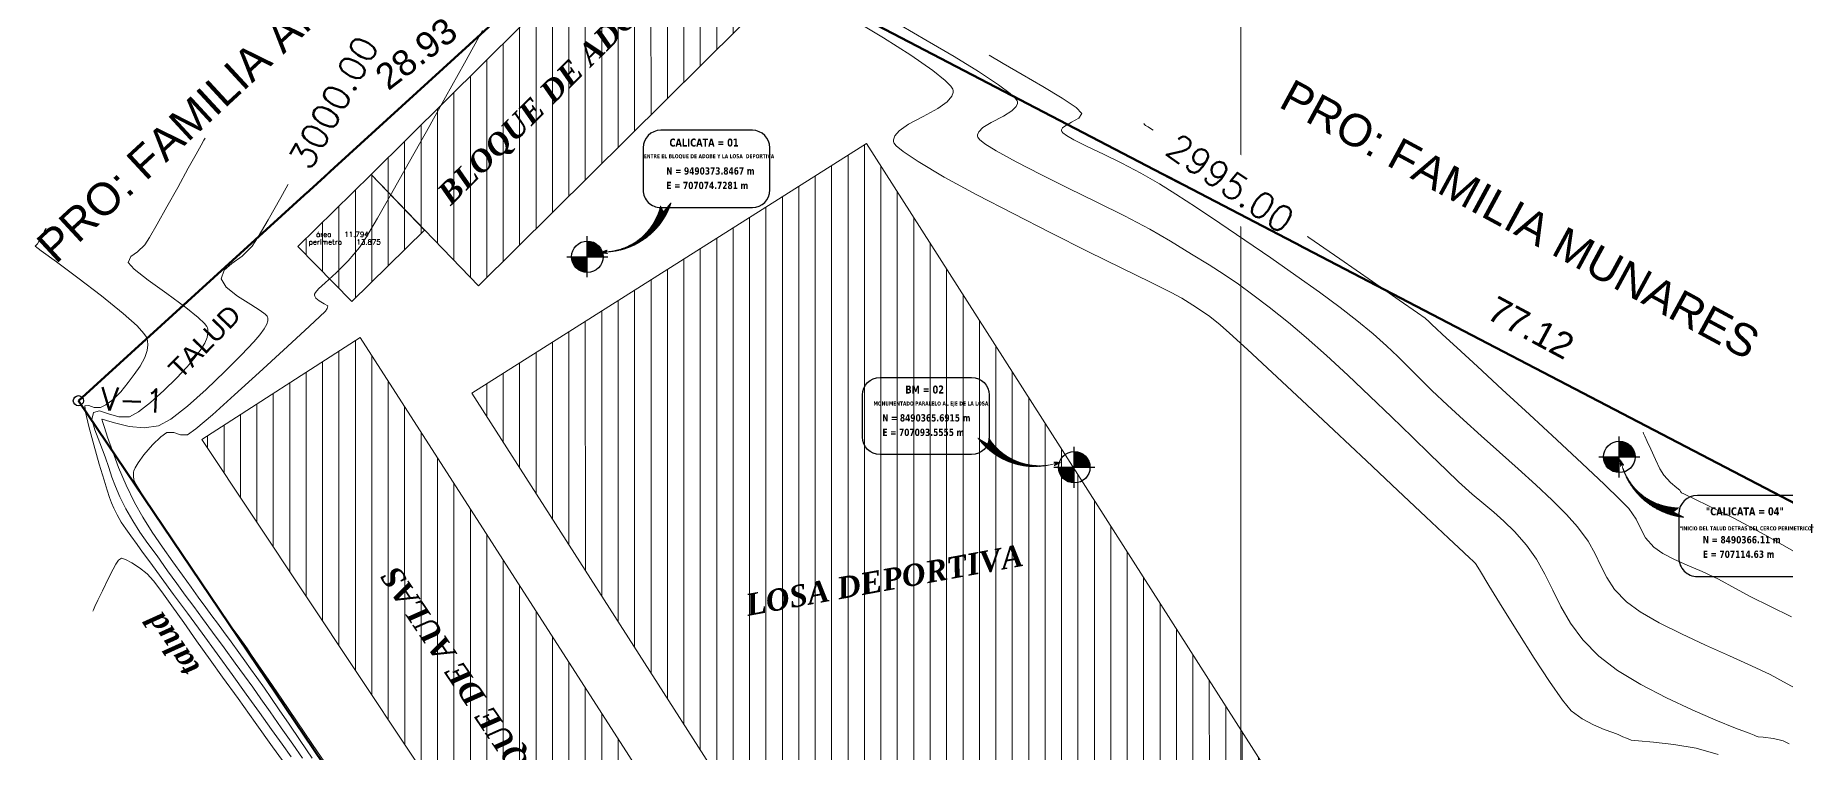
# Model space of a CAD drawing. Header units: metres. Extents: x 699753 to 708012, y 8489657 to 8490746.
# Drawn here: x 699856.3 to 699991.7, y 8490311.5 to 8490367 of the extents above; entities that cross this region are included whole.
import ezdxf
from ezdxf.enums import TextEntityAlignment as Align

# ---------------------------------------------------------------- set-up
doc = ezdxf.new("R2010")
doc.units = ezdxf.units.M
for name, color, linetype, lineweight in [('auxiliar', 1, 'Continuous', 9), ('BLOQUES', 7, 'Continuous', 60), ('COTAS', 40, 'Continuous', 5), ('detalles', 84, 'Continuous', 25), ('V-INTEREG', 5, 'Continuous', 5)]:
    doc.layers.add(name, color=color, linetype=linetype, lineweight=lineweight)
for name, color, linetype in [('C-ANNO-MATC-TEXT', 150, 'Continuous'), ('C-PROP-BRNG', 92, 'Continuous'), ('C-ROAD-TEXT', 11, 'Continuous'), ('C-SSWR-PIPE-PATT', 7, 'Continuous'), ('C-STRM-STRC', 170, 'Continuous'), ('C-TOPO', 7, 'Continuous'), ('C-TOPO-MAJR', 9, 'Continuous'), ('V-SITE-VEGE', 80, 'Continuous')]:
    doc.layers.add(name, color=color, linetype=linetype)
doc.styles.add('COTAS', font='arial.ttf')
doc.styles.add('MtXpl_Palatino_Linot', font='')
doc.styles.add('MtXpl_Verdana', font='')
doc.styles.get("Standard").update_dxf_attribs({"font": 'simplex.shx'})
doc.styles.get('MtXpl_Palatino_Linot').set_extended_font_data('Palatino Linotype', italic=True, bold=True)
doc.styles.get('MtXpl_Verdana').set_extended_font_data('Verdana', bold=True)
pattern_1 = [(90, (-714247.4502564293, -8490013.274709577), (-1.27, 0), [])]

# ---------------------------------------------------------------- blocks, each defined once
blk = doc.blocks.new('bm')
for p, q in [((0, -0.1299999999999954), (0, 0.1299999999999954)), ((-0.1299999999999954, 0), (0.1299999999999954, 0))]:
    blk.add_line(p, q)
at = {"const_width": 0.0999999999999544}
for points in [[(-0.0499999999999794, 0, 0.414213562373095), (-1.8e-15, -0.0499999999999776, 1)], [(0.0499999999999759, 0, 0.414213562373095), (-1.8e-15, 0.0499999999999776, 1)]]:
    blk.add_lwpolyline(points, format="xyb", dxfattribs=at)
blk.add_circle((0, 0), 0.1)

msp = doc.modelspace()

# ---------------------------------------------------------------- hatches: boundary and pattern name
at = {"layer": 'BLOQUES', "lineweight": 0}
h = msp.add_hatch(dxfattribs=at)
h.set_pattern_fill('ANSI31', color=256, scale=0.4, angle=45)
h.set_pattern_definition(pattern_1)
h.paths.add_polyline_path([(699912.5845028776, 8490295.022747146), (699904.5347993168, 8490289.466276268), (699900.4775956954, 8490295.570054116), (699897.2809968161, 8490293.363537012), (699869.1620871219, 8490335.666461421), (699881.3977690319, 8490343.553920345)])
h.paths.add_polyline_path([(699911.0539763003, 8490321.438536825), (699933.5441702524, 8490325.534774138), (699933.0687457066, 8490328.145069739), (699910.5785517545, 8490324.048832422)], flags=24)
h.paths.add_polyline_path([(699898.6382640855, 8490306.653899198), (699884.8851407479, 8490327.140000256), (699882.056715337, 8490325.241167312), (699895.8098386746, 8490304.755066255)], flags=24)
at = {"layer": 'V-INTEREG', "lineweight": 0}
h = msp.add_hatch(dxfattribs=at)
h.set_pattern_fill('ANSI31', color=8, scale=0.05438232421874997, angle=-193.6889750120154, style=0)
h.set_pattern_definition([(211.3110249879845, (699901.8247301354, 8490342.58997477), (0.003532699704227139, -0.005807752478661421), [])])
edge = h.paths.add_edge_path()
edge.add_line((699905.446886937, 8490353.974566927), (699904.8600766492, 8490353.267089816))
edge.add_line((699904.8600766481, 8490353.267089816), (699904.6472132885, 8490353.725592682))
edge.add_arc((699900.1444946126, 8490354.79003041), 4.626824305750205, 273.12698591158806, 346.69951630922736, ccw=False)
edge.add_arc((699900.2040193462, 8490355.679988587), 5.513267962909486, 272.0047224712358, 341.981115036018)
h.paths.add_polyline_path([(699900.50939824, 8490350.318986842), (699900.3968837628, 8490350.170095036), (699900.5549117298, 8490350.042506093), (699900.0044042234, 8490350.114214355)])
h = msp.add_hatch(dxfattribs=at)
h.set_pattern_fill('ANSI31', color=8, scale=0.05438232421874997, angle=-212.683187172237, style=0)
h.set_pattern_definition([(192.3168128277628, (699936.9489181797, 8490326.172962448), (0.001450084829632572, -0.00664132592488231), [])])
edge = h.paths.add_edge_path()
edge.add_line((699929.1809681292, 8490335.75876723), (699929.9660918956, 8490335.280801909))
edge.add_line((699929.9660918965, 8490335.280801913), (699930.0181350181, 8490335.783621168))
edge.add_arc((699933.9292418725, 8490338.255613545), 4.626824305750206, 212.2946958509943, 285.8672262486335)
edge.add_arc((699933.5833011373, 8490339.077741126), 5.513267962909487, 217.0130971242036, 286.98948968898577, ccw=False)
h.paths.add_polyline_path([(699935.0394090667, 8490333.90924563), (699935.1942575044, 8490333.80508115), (699935.08636064, 8490333.633005457), (699935.5835547383, 8490333.87998444)])
h = msp.add_hatch(dxfattribs=at)
h.set_pattern_fill('ANSI31', color=8, scale=0.05438232421874997, angle=-73.51655647217491, style=0)
h.set_pattern_definition([(331.4834435278249, (699988.1412067524, 8490345.351704815), (0.003245351445939839, 0.005973077100287638), [])])
edge = h.paths.add_edge_path()
edge.add_line((699983.7803293093, 8490329.642108062), (699982.961770319, 8490330.06023646))
edge.add_line((699982.9617703165, 8490330.06023646), (699983.3627141711, 8490330.368099602))
edge.add_arc((699983.4180455058, 8490334.994593048), 4.626824305750205, 195.7422636452054, 269.3147940428447, ccw=False)
edge.add_arc((699984.2995192184, 8490335.130875273), 5.513267962909486, 194.6200002048532, 264.5963927696354)
h.paths.add_polyline_path([(699979.1346355824, 8490333.662007341), (699978.9647646899, 8490333.739287069), (699978.874769777, 8490333.55720826), (699978.8245141561, 8490334.110087058)])

# ---------------------------------------------------------------- linework, layer by layer
at = {"layer": 'BLOQUES', "lineweight": 0, "flags": 128}
for points in [[(699910.772060722, 8490367.589116527), (699890.5691065992, 8490347.543574626), (699882.2491116727, 8490356.154048042), (699902.4520657955, 8490376.199589944)], [(699890.0575124751, 8490339.248363065), (699922.3938461168, 8490288.680408997), (699951.879260132, 8490309.478329195), (699920.5719663071, 8490358.5732588)], [(699886.3912529313, 8490351.867290957), (699880.7662102896, 8490346.336745089), (699876.5871534277, 8490350.587206727), (699882.2491116711, 8490356.154048042)]]:
    msp.add_lwpolyline(points, close=True, dxfattribs=at)
msp.add_lwpolyline([(699912.5845028776, 8490295.022747146), (699904.5347993168, 8490289.466276268), (699900.4775956954, 8490295.570054116), (699897.2809968161, 8490293.363537012), (699869.1620871219, 8490335.666461421), (699881.3977690319, 8490343.553920345), (699912.5845028776, 8490295.022747146)], dxfattribs=at)
at = {"layer": 'C-ANNO-MATC-TEXT', "lineweight": 9}
msp.add_line((699949.51939919, 8490142.102815414), (699949.5193991897, 8490402.102815414), dxfattribs=at)
at = {"layer": 'C-ROAD-TEXT', "color": 4, "linetype": 'Continuous', "lineweight": -3}
for points, elevation in [([(699903.2952239788, 8490358.226968024), (699903.2952239786, 8490354.96794148, 0.4142135622399479), (699904.6546987484, 8490353.608466715), (699911.7382561874, 8490353.608466715, 0.4142135619266923), (699913.0977309572, 8490354.967941493), (699913.0977309567, 8490358.226968018, 0.4142135622399477), (699911.7382561879, 8490359.586442789), (699904.6546987486, 8490359.586442789, 0.4142135619266921)], -8412.8928), ([(699930.0561773453, 8490339.104952266), (699930.0561773456, 8490335.845925728, -0.4142135622399479), (699928.6967025758, 8490334.486450957), (699921.6131451367, 8490334.486450957, -0.4142135619266923), (699920.253670367, 8490335.845925735), (699920.2536703674, 8490339.104952263, -0.4142135622399477), (699921.6131451363, 8490340.464427035), (699928.6967025755, 8490340.464427035, -0.4142135619266921)], -1217.015999999999), ([(699983.3884219627, 8490329.907899685), (699983.3884219624, 8490326.485921819, 0.4142135622399479), (699984.8158704708, 8490325.058473315), (699992.2536057817, 8490325.058473315, 0.4142135619266923), (699993.6810542898, 8490326.485921832), (699993.6810542896, 8490329.907899678, 0.4142135622399477), (699992.2536057823, 8490331.335348189), (699984.8158704712, 8490331.335348189, 0.4142135619266921)], -426.9110291645608)]:
    msp.add_lwpolyline(points, format="xyb", close=True, dxfattribs=dict(at, elevation=elevation))
at = {"layer": 'C-SSWR-PIPE-PATT'}
msp.add_circle((699859.6200550644, 8490338.659840817), 0.3928692417616403, dxfattribs=at)
msp.add_circle((699859.6200550644, 8490338.659840817), 0.3928692417616403, dxfattribs=at)
at = {"layer": 'C-TOPO', "color": 132, "linetype": 'Continuous', "lineweight": 0, "true_color": 0x00b8b8, "flags": 128}
for points, elevation in [([(699986.4383517796, 8490311.286311937), (699984.7341114675, 8490311.76947443), (699982.9950692599, 8490312.069798255), (699981.4340966713, 8490312.23967108), (699980.264065216, 8490312.331480572), (699979.6978464074, 8490312.397614403), (699979.3356815503, 8490312.535820035), (699979.0527535315, 8490312.658256339), (699978.700924985, 8490312.821962344), (699978.2803111287, 8490312.980296088), (699977.6072615768, 8490313.224639194), (699976.7807800755, 8490313.575041419), (699975.8998703713, 8490314.051552525), (699975.0635362103, 8490314.674222266), (699974.3774931607, 8490315.49239024), (699973.3774476632, 8490316.922526302), (699972.1860655592, 8490318.745139262), (699970.9260126889, 8490320.74073792), (699969.7199548929, 8490322.689831095), (699968.6905580113, 8490324.372927582), (699967.960487885, 8490325.57053619), (699967.6524103548, 8490326.063165734), (699967.4437105657, 8490326.272607064), (699967.2187494753, 8490326.468417043), (699966.7583700375, 8490326.902954748), (699965.5741093751, 8490328.020901313), (699963.8209422828, 8490329.675016409), (699961.6538435564, 8490331.718059694), (699959.2277879914, 8490334.002790844), (699956.6977503836, 8490336.381969525), (699954.2187055278, 8490338.708355399), (699951.9456282206, 8490340.83470813), (699950.0334932565, 8490342.613787392), (699948.6372754314, 8490343.898352852), (699947.9119495411, 8490344.541164173), (699947.1174721244, 8490345.165579977), (699946.4768540849, 8490345.626545416), (699945.8139880592, 8490346.056684164), (699944.9527666849, 8490346.58861992), (699944.1309047042, 8490347.024955427), (699942.5267682135, 8490347.826375378), (699940.320784296, 8490348.915545886), (699937.6933800351, 8490350.215133058), (699934.8249825131, 8490351.647803018), (699931.8960188137, 8490353.136221873), (699929.0869160198, 8490354.603055744), (699926.5781012137, 8490355.97097074), (699924.5500014798, 8490357.162632992), (699923.3948835441, 8490357.937092429), (699922.8617963385, 8490358.387611782), (699922.6867471879, 8490358.616618322), (699922.6576555584, 8490358.707863672), (699922.6578193008, 8490358.858142173), (699922.7502378646, 8490359.146313945), (699923.0855615422, 8490359.552412814), (699923.8059361124, 8490360.058500173), (699924.9444072469, 8490360.663077818), (699926.0865226834, 8490361.273875823), (699926.8150604899, 8490361.793896789), (699927.1595678086, 8490362.21567096), (699927.25956652, 8490362.516781086), (699927.2639576526, 8490362.674275203), (699927.2408675415, 8490362.768977279), (699927.0984271538, 8490363.001519589), (699926.6603113184, 8490363.450453317), (699925.7025201846, 8490364.214292405), (699924.0019647068, 8490365.388338177), (699921.8681309755, 8490366.745907271), (699919.4359786735, 8490368.222623585)], 5996), ([(699890.8583338893, 8490367.297140727), (699889.4684679733, 8490364.782059493), (699888.0078372076, 8490362.143933373), (699886.5405560146, 8490359.503939757), (699885.1307388156, 8490356.983256051), (699883.842500033, 8490354.70305965), (699882.739954088, 8490352.784527948), (699881.8872154021, 8490351.34883835), (699881.3483983973, 8490350.51716826), (699880.4774682902, 8490349.4844794), (699879.5484487762, 8490348.56370758), (699878.7077971128, 8490347.79162701), (699878.1973199107, 8490347.305732505), (699877.9581973896, 8490347.030533561), (699877.8848026657, 8490346.893967142), (699877.8774263646, 8490346.84063637), (699877.8944916829, 8490346.761114368), (699877.9910503848, 8490346.60794955), (699878.2413001483, 8490346.39798008), (699878.6298913498, 8490346.169162756), (699878.8999517023, 8490345.995812373), (699878.8494662299, 8490345.796938071), (699878.727352813, 8490345.596557876), (699878.2743052811, 8490345.163965186), (699877.1193366036, 8490344.084067712), (699875.4878075757, 8490342.571114825), (699873.6050789944, 8490340.839355895), (699871.6965116555, 8490339.103040287), (699869.9874663547, 8490337.576417373), (699868.7033038888, 8490336.473736515), (699868.069385053, 8490336.009247093), (699867.5067436424, 8490336.023083335), (699867.0028458823, 8490336.211214824), (699866.4643174409, 8490336.201757701), (699865.9830265631, 8490335.866191963), (699865.3401141627, 8490335.23952937), (699864.6804771816, 8490334.47383895), (699864.2380966434, 8490333.86337697), (699864.0047718898, 8490333.457845049), (699863.91349571, 8490333.23065042), (699863.8906172443, 8490333.133650752), (699863.8764380965, 8490333.023189781), (699863.8719820307, 8490332.81894567), (699863.9182264482, 8490332.54428603), (699864.0595698106, 8490332.209292127), (699864.3233504667, 8490331.780794682), (699864.6308111838, 8490331.263773354), (699865.0214015938, 8490330.634111704), (699865.7963325492, 8490329.458975608), (699866.825848689, 8490327.925596496), (699867.9801946528, 8490326.221205806), (699869.1296150802, 8490324.533034971), (699870.1443546099, 8490323.048315434), (699870.8946578818, 8490321.95427862), (699871.250769535, 8490321.438155973), (699871.5032552303, 8490321.086540686), (699871.7087576109, 8490320.810960403), (699871.965457074, 8490320.462272784), (699872.2229220773, 8490320.107658235), (699872.431125227, 8490319.818574773), (699872.6888531427, 8490319.452296467), (699872.959583779, 8490319.059453117), (699873.5271091814, 8490318.23197685), (699874.3398487618, 8490317.043997334), (699875.3462219312, 8490315.56964424), (699876.4946481016, 8490313.88304721), (699877.7335466851, 8490312.058335917), (699879.011337092, 8490310.169640018)], 5998), ([(699991.9159905819, 8490312.11685958), (699991.4459696991, 8490312.337690057), (699990.7161392741, 8490312.518644748), (699989.8954800788, 8490312.61721017), (699989.5102753082, 8490312.64495222), (699989.3617659857, 8490312.705764765), (699989.2149171667, 8490312.770673884), (699988.8147452889, 8490312.921375884), (699987.7705852411, 8490313.325676406), (699986.2469830037, 8490313.94453554), (699984.4084845564, 8490314.738913393), (699982.4196358788, 8490315.669770045), (699980.4449829514, 8490316.698065607), (699978.6490717541, 8490317.784760164), (699977.1964482666, 8490318.890813814), (699975.9640310671, 8490320.165360773), (699975.0141558113, 8490321.455862002), (699974.2640093943, 8490322.743361974), (699973.6307787107, 8490324.008905148), (699973.0316506565, 8490325.233535985), (699972.3838121259, 8490326.39829895), (699971.6044500141, 8490327.484238511), (699970.6702088286, 8490328.539159382), (699969.8557418614, 8490329.350949505), (699969.0888850504, 8490330.030882863), (699968.2974743316, 8490330.690233434), (699967.4093456421, 8490331.440275198), (699966.3523349186, 8490332.392282138), (699965.4129425449, 8490333.2874017), (699964.1919239644, 8490334.470766524), (699962.7540041298, 8490335.869547518), (699961.1639079946, 8490337.410915585), (699959.4863605123, 8490339.022041628), (699957.7860866365, 8490340.63009656), (699956.1278113202, 8490342.16225128), (699954.576259517, 8490343.545676699), (699953.1961561803, 8490344.707543721), (699951.7087036084, 8490345.891594054), (699950.4518207485, 8490346.85416828), (699949.3243325694, 8490347.671459725), (699948.225064038, 8490348.419661714), (699947.0528401231, 8490349.174967578), (699945.7064857924, 8490350.013570642), (699944.0848260141, 8490351.011664229), (699942.4745335911, 8490351.934337704), (699940.5259979424, 8490352.95633713), (699938.378977304, 8490354.032849817), (699936.1732299108, 8490355.119063066), (699934.0485139984, 8490356.170164192), (699932.1445878019, 8490357.141340492), (699930.6012095566, 8490357.987779269), (699929.7200190196, 8490358.545005152), (699929.3123002517, 8490358.87791116), (699929.1778178398, 8490359.05398841), (699929.1551298617, 8490359.127193494), (699929.1578359351, 8490359.247605285), (699929.2503253134, 8490359.47673309), (699929.5679514749, 8490359.79674459), (699930.2167421704, 8490360.194789277), (699931.1569964647, 8490360.679676091), (699931.8108475112, 8490361.08635815), (699932.1352208079, 8490361.417886151), (699932.2336139291, 8490361.6570909), (699932.2396935701, 8490361.78326094), (699932.2185022434, 8490361.861675093), (699932.0846058287, 8490362.058793372), (699931.6733805969, 8490362.446630439), (699930.7839004413, 8490363.111795103), (699929.2341482571, 8490364.129794488), (699927.3409789266, 8490365.28844568), (699925.2577574012, 8490366.516371371), (699923.1378486318, 8490367.74219426)], 5994), ([(699992.6643359867, 8490316.267735356), (699991.483253325, 8490316.918303696), (699990.447562625, 8490317.468298173), (699989.0070157187, 8490318.143312467), (699987.2949627204, 8490318.9127857), (699985.4447537431, 8490319.746157), (699983.5897389011, 8490320.61286549), (699981.863268308, 8490321.4823503), (699980.3986920771, 8490322.324050548), (699979.3293603227, 8490323.107405363), (699978.4199895653, 8490324.063567257), (699977.806215847, 8490324.973307746), (699977.3505090835, 8490325.874489618), (699976.9153391897, 8490326.804975646), (699976.363176081, 8490327.802628612), (699975.5564896736, 8490328.905311292), (699974.6887837794, 8490329.860897383), (699973.5938475853, 8490330.95183601), (699972.3294226312, 8490332.141989233), (699970.9532504572, 8490333.39521916), (699969.523072603, 8490334.675387835), (699968.096630609, 8490335.946357364), (699966.7316660151, 8490337.1719898), (699965.4859203616, 8490338.316147232), (699964.291628566, 8490339.45577023), (699963.3147589063, 8490340.422276976), (699962.4635576728, 8490341.27897765), (699961.6462711556, 8490342.08918243), (699960.7711456475, 8490342.916201504), (699959.7464274386, 8490343.82334506), (699958.4803628194, 8490344.87392327), (699957.192952576, 8490345.872900264), (699955.5949930885, 8490347.052161233), (699953.7758056369, 8490348.353131993), (699951.8247115012, 8490349.71723838), (699949.8310319603, 8490351.085906213), (699947.8840882945, 8490352.400561323), (699946.0732017831, 8490353.602629526), (699944.4876937062, 8490354.633536654), (699943.2168853433, 8490355.434708534), (699941.7771197442, 8490356.265168136), (699940.3051926595, 8490357.034153169), (699938.8922317816, 8490357.729936877), (699937.6293648012, 8490358.340792509), (699936.607719411, 8490358.854993297), (699936.0253204518, 8490359.188882058), (699935.7561752597, 8490359.390166515), (699935.6675157055, 8490359.499552699), (699935.6526041651, 8490359.546523312), (699935.6567352862, 8490359.622457372), (699935.7318849716, 8490359.765359862), (699935.9734317987, 8490359.962800743), (699936.4284528549, 8490360.209888006), (699936.9805348072, 8490360.52577134), (699937.2154294873, 8490360.89224668), (699936.7809051218, 8490361.345496843), (699935.6926396318, 8490362.081141582), (699934.2128836788, 8490362.977127286), (699932.6038879225, 8490363.911400365), (699931.1279030248, 8490364.761907222), (699930.047179646, 8490365.406594248)], 5992), ([(699869.4125759021, 8490358.97947123), (699869.3188524909, 8490358.812734546), (699869.1031658218, 8490358.42651953), (699868.7190114482, 8490357.734318877), (699868.1215708203, 8490356.653811729), (699867.297637025, 8490355.163791692), (699866.4655851409, 8490353.66648954), (699865.7085422288, 8490352.320038809), (699865.10963535, 8490351.282573046), (699864.7519915659, 8490350.712225797), (699864.1946644216, 8490350.191162767), (699863.6779278204, 8490349.810126783), (699863.4695264896, 8490349.353809854), (699863.9201751276, 8490348.845107744), (699865.0243124842, 8490347.990705142), (699866.4627475458, 8490346.949567547), (699867.9162892989, 8490345.880660465), (699868.8755031576, 8490345.11236558), (699869.3688873042, 8490344.640208123), (699869.5518756005, 8490344.394066485), (699869.5919288235, 8490344.295399835), (699869.6184145968, 8490344.16290781), (699869.6372958197, 8490343.910533449), (699869.5886938161, 8490343.555982305), (699869.4035455062, 8490343.107028386), (699869.028509321, 8490342.538972786), (699868.5584875928, 8490341.904851085), (699868.035435469, 8490341.277901774), (699867.2134390118, 8490340.410526374), (699866.2243311653, 8490339.446881084), (699865.1999448723, 8490338.53112208), (699864.2721130763, 8490337.807405556), (699863.5726687206, 8490337.419887712), (699862.7448071776, 8490337.401865324), (699861.944616251, 8490337.656749291), (699861.2613080487, 8490337.876817351), (699860.7840946795, 8490337.7543472), (699860.6634855197, 8490337.204786127), (699860.8828828625, 8490336.398644516), (699861.2808381923, 8490335.410794755), (699861.6959029922, 8490334.316109242), (699861.9652544429, 8490333.485343894), (699862.2125308149, 8490332.741405664), (699862.4840932089, 8490332.011281053), (699862.8263027259, 8490331.221956575), (699863.2855204673, 8490330.300418722), (699863.8212197894, 8490329.355460579), (699864.382124734, 8490328.487985516), (699864.998472433, 8490327.61314548), (699865.700500016, 8490326.646092428), (699866.5184446148, 8490325.501978306), (699867.2211193746, 8490324.514937287), (699867.8796987521, 8490323.611863812), (699868.53497077, 8490322.727513881), (699869.2277234507, 8490321.796643471), (699869.9987448166, 8490320.7540086), (699870.8888228902, 8490319.534365254), (699871.7514443052, 8490318.345475493), (699872.4632444313, 8490317.365865553), (699873.0997343966, 8490316.486437725), (699873.7364253289, 8490315.598094283), (699874.4488283558, 8490314.591737496), (699875.3124546044, 8490313.358269652), (699876.1944900145, 8490312.087829383), (699876.9499502546, 8490310.988696652)], 6002), ([(699857.137764691, 8490352.023036318), (699857.1029631061, 8490351.961150052), (699857.0111559649, 8490351.79726954), (699856.8399062612, 8490351.491135662), (699856.6104858281, 8490351.082251841), (699856.4537881502, 8490350.809754563), (699856.3478247611, 8490350.707875302), (699856.265576552, 8490350.610396592), (699856.7305564192, 8490350.269552855), (699857.9322053414, 8490349.397690395), (699859.5833070785, 8490348.176869111), (699861.396645391, 8490346.789148891), (699863.0850040392, 8490345.41658963), (699864.1526962864, 8490344.45180236), (699864.6918805902, 8490343.867119117), (699864.8923066148, 8490343.565323768), (699864.937917384, 8490343.445193568), (699864.9683343036, 8490343.293241898), (699864.9929778673, 8490342.994337032), (699864.948977128, 8490342.557881033), (699864.7657996836, 8490341.996489739), (699864.3937804884, 8490341.324208071), (699863.9367833497, 8490340.680029886), (699863.4740549828, 8490340.058997689), (699862.8950027257, 8490339.347936248), (699862.2997432727, 8490338.765574327), (699861.7542035679, 8490338.346476668), (699861.3243105545, 8490338.125208022), (699860.8491282443, 8490338.147547966), (699860.4179507411, 8490338.300452298), (699860.1219561043, 8490338.269417515), (699860.1618505941, 8490337.766094068), (699860.42015877, 8490336.665374087), (699860.8078019192, 8490335.239374882), (699861.2357013264, 8490333.760213735), (699861.6147782773, 8490332.500007948), (699861.8559540588, 8490331.730874816), (699862.0349815107, 8490331.1797907), (699862.1826389144, 8490330.751309281), (699862.3561841528, 8490330.33457728), (699862.612875109, 8490329.818741405), (699862.9330399524, 8490329.263638785), (699863.2775821689, 8490328.750402326), (699863.6746226171, 8490328.200122422), (699864.1522821545, 8490327.533889474), (699864.5736404342, 8490326.947941532), (699865.2106554896, 8490326.078243716), (699866.0267537028, 8490324.970421886), (699866.9853614575, 8490323.67010189), (699868.0499051363, 8490322.222909587), (699869.1838111222, 8490320.674470836), (699870.3505057985, 8490319.070411487), (699871.5009917702, 8490317.479640177), (699872.5981050081, 8490315.958184028), (699873.623021945, 8490314.532346627), (699874.5569190137, 8490313.228431558), (699875.3809726465, 8490312.072742412), (699876.0763592763, 8490311.09158278)], 6004), ([(699980.6166153286, 8490336.220595082), (699980.6617274372, 8490336.126230894), (699980.7639034915, 8490335.905432155), (699980.9422033698, 8490335.50935627), (699981.2131073965, 8490334.902984621), (699981.5759849512, 8490334.111016909), (699981.9281302212, 8490333.400253257), (699982.2291782316, 8490332.898177931), (699982.7367767313, 8490332.343567649), (699983.2268571899, 8490331.927948674), (699983.4605689921, 8490331.747456847), (699983.526654743, 8490331.642279016), (699983.5951844348, 8490331.540588459), (699983.772429855, 8490331.45090522), (699984.0288334618, 8490331.319762265), (699984.517730371, 8490331.090967527), (699985.7921012117, 8490330.481773576), (699987.6847082475, 8490329.534604171), (699990.0283137433, 8490328.291883105), (699992.655679963, 8490326.79603414)], 5988), ([(699860.7254090843, 8490322.381267956), (699860.7768113193, 8490322.486393275), (699860.900723033, 8490322.742062708), (699861.1283673107, 8490323.214989731), (699861.4791002768, 8490323.944934258), (699861.9274368893, 8490324.872330302), (699862.3013074949, 8490325.62872254), (699862.5091170798, 8490326.013076672), (699862.7150013781, 8490326.311389195), (699862.963119031, 8490326.464318758), (699863.2580974876, 8490326.381856443), (699863.7548484226, 8490326.124650324), (699864.351223009, 8490325.734286422), (699864.9450724205, 8490325.252350787), (699865.4151982352, 8490324.727866134), (699866.0611556427, 8490323.88307737), (699866.8533890183, 8490322.783263328), (699867.7623427372, 8490321.493702827), (699868.7584611749, 8490320.079674682), (699869.8121887065, 8490318.60645772), (699870.773070821, 8490317.274592703), (699871.9724109712, 8490315.604976824), (699873.2987803261, 8490313.754212404), (699874.6407500537, 8490311.878901748), (699875.8868913233, 8490310.13564715)], 6006)]:
    msp.add_lwpolyline(points, dxfattribs=dict(at, elevation=elevation))
at = {"layer": 'C-TOPO', "color": 20, "linetype": 'Continuous', "lineweight": 0, "flags": 128}
for points, elevation in [([(699881.6873871131, 8490365.935906144), (699881.5538796802, 8490365.698535835), (699881.2545424924, 8490365.163406009), (699880.7334289652, 8490364.226284677), (699879.9283643769, 8490362.772189906), (699878.7970400521, 8490360.725029083), (699877.5944855498, 8490358.55151557), (699876.3931847167, 8490356.389536211), (699875.2656213971, 8490354.376977833), (699874.2842794379, 8490352.651727287), (699873.5216426844, 8490351.35167141), (699873.0501949816, 8490350.61469703), (699872.2878786844, 8490349.850539846), (699871.4980984068, 8490349.288465576), (699870.8901867779, 8490348.76013855), (699870.673476427, 8490348.097223112), (699871.0578144811, 8490347.43801509), (699871.9226680243, 8490346.756403035), (699872.9525989242, 8490346.109233288), (699873.6834249155, 8490345.654496705), (699874.0712379384, 8490345.369294168), (699874.2155909628, 8490345.2125759), (699874.2459402628, 8490345.145606106), (699874.2650330897, 8490345.043107206), (699874.2686208101, 8490344.850497173), (699874.1989902431, 8490344.582159007), (699873.9982783325, 8490344.233686054), (699873.6429202029, 8490343.75070448), (699873.1776414226, 8490343.220618168), (699872.221094696, 8490342.215749392), (699870.9376138799, 8490340.925952407), (699869.491532833, 8490339.541081464), (699868.0471854132, 8490338.250990814), (699866.7689054786, 8490337.245534709), (699865.8210268869, 8490336.714567402), (699864.7167308928, 8490336.565979501), (699863.5560191044, 8490336.676928168), (699862.5099759501, 8490336.91464174), (699861.8706715783, 8490337.106860751), (699861.5639035894, 8490337.2076085), (699861.4621647237, 8490337.238166532), (699861.4462332547, 8490337.239276884), (699861.4407633784, 8490337.223510092), (699861.4475484967, 8490337.165658673), (699861.4846732606, 8490337.043730134), (699861.5358519257, 8490336.901343668), (699861.6300799459, 8490336.599720849), (699861.8742506799, 8490335.851677654), (699862.248754382, 8490334.77655383), (699862.7339813045, 8490333.493689118), (699863.3103217013, 8490332.122423274), (699863.9581658255, 8490330.782096038), (699864.599795844, 8490329.649817707), (699865.3349066317, 8490328.48191646), (699866.1198391878, 8490327.317306602), (699866.9109345112, 8490326.194902448), (699867.664533601, 8490325.153618278), (699868.3369774556, 8490324.232368408), (699868.8846070749, 8490323.470067142), (699869.4631617459, 8490322.657362616), (699869.9312476424, 8490322.018440934), (699870.3643094943, 8490321.4386967), (699870.8377920307, 8490320.803524526), (699871.427139982, 8490319.99831902), (699872.0174166133, 8490319.184974967), (699872.4939957483, 8490318.528674169), (699872.9327879575, 8490317.919741804), (699873.4097038094, 8490317.248503046), (699874.0006538735, 8490316.405283058), (699874.5017177156, 8490315.682224015), (699875.1468918313, 8490314.743925443), (699875.9115326529, 8490313.62588852), (699876.7709966135, 8490312.363614427), (699877.7006401456, 8490310.992604336)], 6000), ([(699992.1081471167, 8490321.92587603), (699990.424537026, 8490322.755327487), (699988.9411972292, 8490323.478479518), (699987.7560433935, 8490324.11903298), (699986.4400745196, 8490324.847271403), (699985.1889432851, 8490325.441231651), (699984.0341235717, 8490325.943399021), (699983.0070892611, 8490326.396258818), (699982.1393142358, 8490326.842296349), (699981.4622723787, 8490327.32399691), (699980.8177627955, 8490328.056465114), (699980.4375442058, 8490328.75690361), (699980.0812539408, 8490329.491485545), (699979.5085293328, 8490330.32638407), (699978.8553054201, 8490331.000281243), (699977.6068620923, 8490332.20374796), (699975.9167667587, 8490333.797984438), (699973.9385868317, 8490335.64419091), (699971.8258897212, 8490337.603567598), (699969.7322428386, 8490339.537314741), (699967.8112135947, 8490341.306632558), (699966.2163694006, 8490342.772721274), (699965.1012776672, 8490343.79678112), (699964.6195058048, 8490344.240012327), (699964.3187670022, 8490344.532994898), (699964.0812040992, 8490344.767041376), (699963.7645694587, 8490345.040302819), (699963.1754719102, 8490345.458394883), (699961.7531357635, 8490346.44911475), (699959.6847887227, 8490347.8835164), (699957.1576584919, 8490349.632653823), (699954.3589727745, 8490351.567581022), (699951.4759592748, 8490353.559351975), (699948.695845696, 8490355.47902068), (699946.2058597427, 8490357.197641129), (699944.1932291185, 8490358.586267313), (699942.8451815272, 8490359.515953219), (699942.3489446725, 8490359.85775284), (699942.2475374643, 8490359.9116863), (699942.1500784684, 8490359.96585313), (699942.0714029731, 8490360.045597667), (699942.0027109297, 8490360.119915368)], 5990)]:
    msp.add_lwpolyline(points, dxfattribs=dict(at, elevation=elevation))
at = {"layer": 'V-SITE-VEGE', "flags": 128}
msp.add_lwpolyline([(699922.8633828311, 8490244.858467197), (699859.6200550644, 8490338.659840817), (699902.3581691923, 8490377.650542537), (700033.4382913018, 8490309.281093283), (699922.8633828311, 8490244.858467197)], dxfattribs=at)

# ---------------------------------------------------------------- block references
at = {"layer": 'detalles', "linetype": 'Continuous', "xscale": 12.192, "yscale": 12.192, "zscale": 12.192}
for p in [(699898.9753106897, 8490349.796514338), (699978.777893586, 8490334.313919978), (699936.630097607, 8490333.513308024, 5996.564)]:
    msp.add_blockref('bm', p, dxfattribs=at)

# ---------------------------------------------------------------- texts
at = {"style": 'COTAS'}
for s, rotation, p in [('PRO: FAMILIA AMELIA CASTRO', 42.72736372126954, (699876.1704069977, 8490367.784943223, -1080.36)), ('PRO: FAMILIA MUNARES', 331.5828446110343, (699971.1116055339, 8490352.701000087))]:
    msp.add_text(s, height=2.488319999999998, rotation=rotation, dxfattribs=at).set_placement(p, align=Align.MIDDLE)
for s, p in [('         perímetro   13.875', (699874.746630065, 8490350.741186986)), ('área   11.794', (699878.003049753, 8490351.329727454))]:
    msp.add_text(s, height=0.4).set_placement(p)
at = {"insert": (699971.9514552368, 8490344.315020656), "char_height": 2, "attachment_point": 5, "rotation": 331.75936050168065, "style": 'COTAS'}
msp.add_mtext('77.12', dxfattribs=at)
at = {"layer": 'auxiliar', "insert": (699863.8254754505, 8490338.726975622), "char_height": 1.8, "attachment_point": 5, "rotation": 357.7153293127277}
msp.add_mtext('\\A1;V-1', dxfattribs=at)
at = {"layer": 'C-PROP-BRNG', "color": 42, "style": 'MtXpl_Palatino_Linot'}
for s, rotation, p in [('BLOQUE DE ADOBE', 44.76335559996288, (699888.4120643266, 8490353.70682813)), ('LOSA DEPORTIVA', 10.32238201969512, (699911.4003589427, 8490322.004594082)), ('BLOQUE DE AULAS', 123.8750114263538, (699897.3896576985, 8490306.499525154))]:
    msp.add_text(s, height=1.6875, rotation=rotation, dxfattribs=at).set_placement(p)
at = {"layer": 'C-PROP-BRNG', "color": 0, "style": 'MtXpl_Palatino_Linot'}
msp.add_text('talud', height=1.6875, rotation=124.2393590899496, dxfattribs=at).set_placement((699869.0532311607, 8490318.039306665))
at = {"layer": 'C-ROAD-TEXT', "color": 6, "style": 'MtXpl_Verdana', "width": 0.75}
for s, height, p in [('CALICATA = 01', 0.61875, (699905.3253561168, 8490358.329326395, -8565.008100000001)), ('ENTRE EL BLOQUE DE ADOBE Y LA LOSA  DEPORTIVA', 0.3141918749492671, (699903.3463206731, 8490357.422929406, -8251.86654008438)), ('N = 9490373.8467 m', 0.5625, (699905.080335668, 8490356.158797888, -8412.8928)), ('E = 707074.7281 m', 0.5625, (699905.088877788, 8490355.03745385, -8412.8928)), ('"CALICATA = 04"', 0.61875, (699985.4816843303, 8490329.790980786, -216.5258039662485)), ('"INICIO DEL TALUD DETRAS DEL CERCO PERIMETRICO"', 0.3141918749492671, (699983.4515521923, 8490328.62310196, -64.41050396624814)), ('N = 8490366.11 m', 0.5625, (699985.2366638816, 8490327.62045228, -64.41050396624814)), ('E = 707114.63 m', 0.5625, (699985.2452060011, 8490326.499108242, -64.41050396624814))]:
    msp.add_text(s, height=height, dxfattribs=at).set_placement(p)
at = {"layer": 'C-ROAD-TEXT', "color": 3, "style": 'MtXpl_Verdana', "width": 0.75}
for s, height, p in [('BM = 02', 0.61875, (699923.5746388941, 8490339.216717685, -1369.131299999999)), ('MONUMENTADO PARALELO AL EJE DE LA LOSA', 0.3141918749492671, (699921.1115733071, 8490338.285735631, -1055.989740084378)), ('N = 8490365.6915 m', 0.5625, (699921.7767788332, 8490337.05225058, -1217.015999999999)), ('E = 707093.5555 m', 0.5625, (699921.795956379, 8490335.930906544, -1217.015999999999))]:
    msp.add_text(s, height=height, dxfattribs=at).set_placement(p)
at = {"layer": 'COTAS', "color": 1, "insert": (699869.3916973321, 8490343.230147535, 6002), "char_height": 1.5, "attachment_point": 5, "rotation": 45.76381956304967, "style": 'COTAS'}
msp.add_mtext('\\A1;TALUD ', dxfattribs=at)

# ---------------------------------------------------------------- next in the draw order: texts
at = {"layer": 'C-TOPO-MAJR', "color": 5, "linetype": 'Continuous', "lineweight": 9, "char_height": 2, "width": 11.92761904761904, "attachment_point": 5, "bg_fill": 3, "box_fill_scale": 1.635, "bg_fill_color": 256, "bg_fill_true_color": 13158600, "bg_fill_transparency": 0}
for s, insert, rotation in [('3000.00', (699879.3627022138, 8490361.748609493, 6000), 61.0736040342358), ('2995.00', (699948.695845696, 8490355.47902068, 5990), 325.3749172782334)]:
    msp.add_mtext(s, dxfattribs=dict(at, insert=insert, rotation=rotation))

# ---------------------------------------------------------------- next in the draw order: hatches: boundary and pattern name
at = {"layer": 'BLOQUES', "lineweight": 0}
h = msp.add_hatch(dxfattribs=at)
h.set_pattern_fill('ANSI31', color=256, scale=0.4, angle=45)
h.set_pattern_definition(pattern_1)
h.paths.add_polyline_path([(699910.772060722, 8490367.589116527), (699890.5691065992, 8490347.543574626), (699882.2491116727, 8490356.154048042), (699902.4520657955, 8490376.199589944)])
h.paths.add_polyline_path([(699888.7995155462, 8490352.509860797), (699906.7044204642, 8490370.267470697), (699904.3054945761, 8490372.686295087), (699886.4005896581, 8490354.928685183)], flags=24)
h = msp.add_hatch(dxfattribs=at)
h.set_pattern_fill('ANSI31', color=256, scale=0.4, angle=45)
h.set_pattern_definition(pattern_1)
h.paths.add_polyline_path([(699890.0575124751, 8490339.248363065), (699922.3938461168, 8490288.680408997), (699951.879260132, 8490309.478329195), (699920.5719663071, 8490358.5732588)])
h.paths.add_polyline_path([(699911.0539763003, 8490321.438536825), (699933.5441702524, 8490325.534774138), (699933.0687457066, 8490328.145069739), (699910.5785517545, 8490324.048832422)], flags=24)
h.paths.add_polyline_path([(699898.6382640855, 8490306.653899198), (699884.8851407479, 8490327.140000256), (699882.056715337, 8490325.241167312), (699895.8098386746, 8490304.755066255)], flags=24)
h.paths.add_polyline_path([(699888.7995155462, 8490352.509860797), (699906.7044204642, 8490370.267470697), (699904.3054945761, 8490372.686295087), (699886.4005896581, 8490354.928685183)], flags=24)
h = msp.add_hatch(dxfattribs=at)
h.set_pattern_fill('ANSI31', color=256, scale=0.4, angle=45)
h.set_pattern_definition(pattern_1)
h.paths.add_polyline_path([(699886.3912529313, 8490351.867290957), (699880.7662102896, 8490346.336745089), (699876.5871534277, 8490350.587206727), (699882.2491116711, 8490356.154048042)])

# ---------------------------------------------------------------- next in the draw order: linework, layer by layer
at = {"layer": 'C-STRM-STRC', "lineweight": 50, "flags": 128}
msp.add_lwpolyline([(699859.6200550644, 8490338.659840817), (699902.3581691923, 8490377.650542537), (700039.1078023374, 8490306.323960343), (699926.4913872733, 8490239.477475816), (699859.6200550644, 8490338.659840817)], dxfattribs=at)

# ---------------------------------------------------------------- next in the draw order: texts
at = {"insert": (699885.7458734765, 8490365.524698613), "char_height": 2, "attachment_point": 5, "rotation": 37.70112793849443, "style": 'COTAS'}
msp.add_mtext('28.93', dxfattribs=at)

doc.saveas('drawing.dxf')
